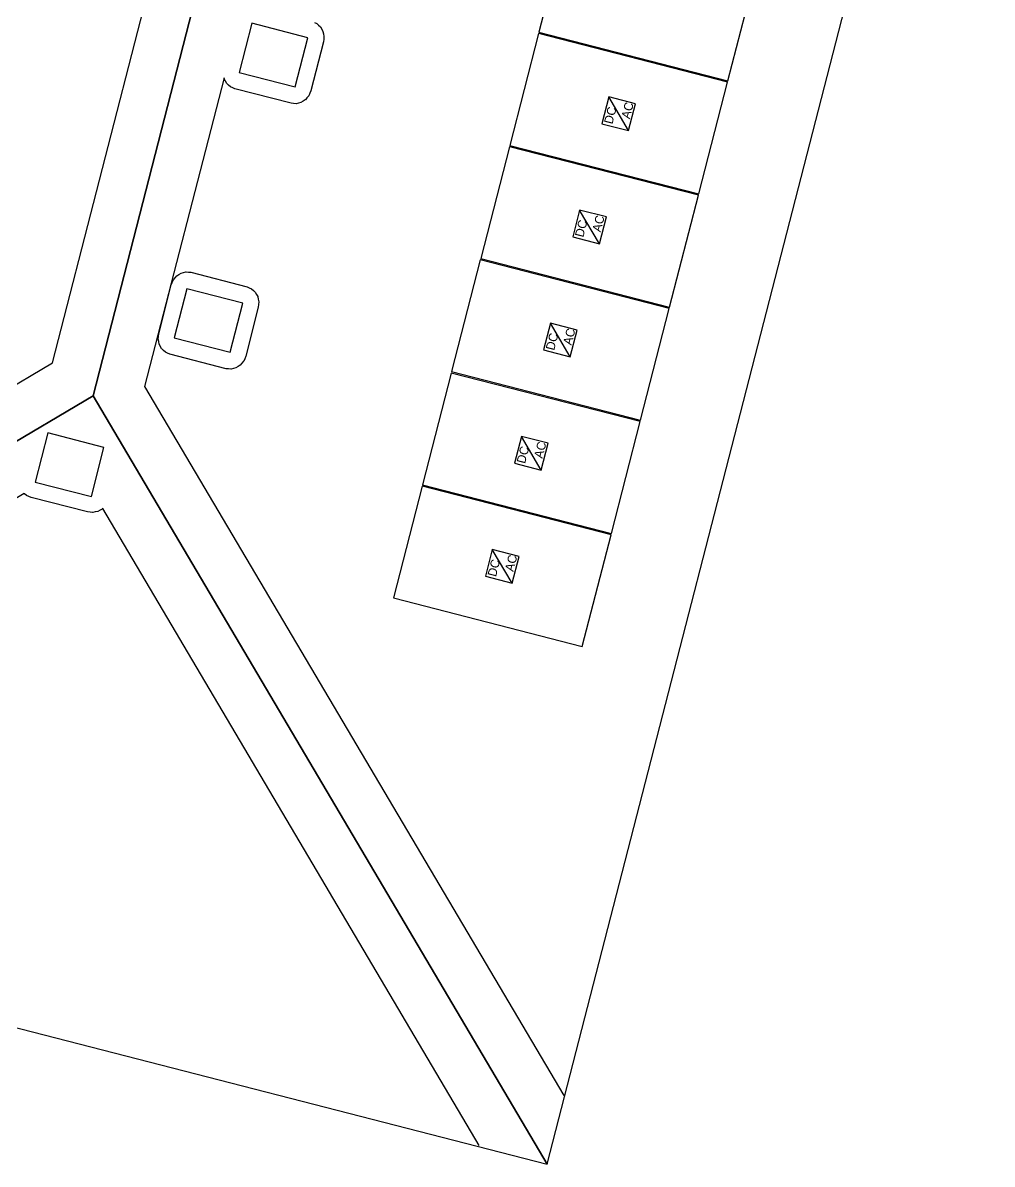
# Model space of a CAD drawing. Header units: feet. Extents: x -34.7 to 27.5, y -30.8 to 31.9.
# Drawn here: x -1.25 to 27.53, y -30.83 to 3.07 of the extents above; entities that cross this region are included whole.
import ezdxf

# ---------------------------------------------------------------- set-up
doc = ezdxf.new("R2010")
doc.units = ezdxf.units.FT
for name, color, linetype in [('Buildings', 7, 'CONTINUOUS'), ('Modules', 7, 'CONTINUOUS'), ('Obstructions', 7, 'CONTINUOUS'), ('Setbacks', 7, 'CONTINUOUS')]:
    doc.layers.add(name, color=color, linetype=linetype)

msp = doc.modelspace()

# ---------------------------------------------------------------- linework, layer by layer
at = {"layer": 'Buildings', "color": 252}
for p, q in [((14.325, -30.828), (27.533, 20.526)), ((3.965, 4.143), (0.84, -8.005)), ((0.84, -8.005), (3.965, 4.143)), ((0.84, -8.005), (-9.83, -14.309)), ((-9.83, -14.309), (0.84, -8.005)), ((14.325, -30.828), (0.84, -8.005)), ((0.84, -8.005), (14.325, -30.828)), ((-33.247, -18.593), (14.325, -30.828))]:
    msp.add_line(p, q, dxfattribs=at)
at = {"layer": 'Modules', "color": 254}
for p, q in [((14.931, 6.114), (14.077, 2.794)), ((19.687, 1.351), (20.541, 4.671)), ((14.065, 2.754), (13.211, -0.566)), ((19.675, 1.311), (14.065, 2.754)), ((14.077, 2.794), (19.687, 1.351)), ((18.821, -2.009), (19.675, 1.311)), ((16.148, 0.872), (15.943, 0.078)), ((16.942, 0.668), (16.148, 0.872)), ((16.738, -0.127), (16.148, 0.872)), ((16.738, -0.127), (16.942, 0.668)), ((15.943, 0.078), (16.738, -0.127)), ((13.201, -0.606), (12.347, -3.926)), ((18.812, -2.049), (13.201, -0.606)), ((13.211, -0.566), (18.821, -2.009)), ((17.957, -5.369), (18.812, -2.049)), ((15.284, -2.488), (15.08, -3.283)), ((16.079, -2.692), (15.284, -2.488)), ((15.874, -3.487), (15.284, -2.488)), ((15.874, -3.487), (16.079, -2.692)), ((15.08, -3.283), (15.874, -3.487)), ((12.335, -3.966), (11.481, -7.286)), ((17.945, -5.409), (12.335, -3.966)), ((12.347, -3.926), (17.957, -5.369)), ((17.091, -8.729), (17.945, -5.409)), ((14.418, -5.848), (14.214, -6.643)), ((15.212, -6.053), (14.418, -5.848)), ((15.008, -6.847), (14.418, -5.848)), ((15.008, -6.847), (15.212, -6.053)), ((14.214, -6.643), (15.008, -6.847)), ((11.471, -7.33), (10.617, -10.65)), ((17.082, -8.773), (11.471, -7.33)), ((11.481, -7.286), (17.091, -8.729)), ((16.228, -12.093), (17.082, -8.773)), ((13.555, -9.212), (13.35, -10.006)), ((14.349, -9.416), (13.555, -9.212)), ((14.145, -10.211), (13.555, -9.212)), ((14.145, -10.211), (14.349, -9.416)), ((13.35, -10.006), (14.145, -10.211)), ((10.608, -10.69), (9.754, -14.01)), ((16.218, -12.133), (10.608, -10.69)), ((10.617, -10.65), (16.228, -12.093)), ((15.364, -15.453), (16.218, -12.133)), ((12.691, -12.572), (12.487, -13.366)), ((13.486, -12.776), (12.691, -12.572)), ((13.281, -13.571), (12.691, -12.572)), ((13.281, -13.571), (13.486, -12.776)), ((12.487, -13.366), (13.281, -13.571)), ((9.754, -14.01), (15.364, -15.453))]:
    msp.add_line(p, q, dxfattribs=at)
at = {"layer": 'Obstructions', "color": 252}
for p, q in [((5.554, 3.061), (5.178, 1.6)), ((7.219, 2.63), (5.554, 3.061)), ((6.843, 1.172), (7.219, 2.63)), ((5.178, 1.6), (6.843, 1.172)), ((3.62, -4.825), (3.247, -6.282)), ((5.285, -5.252), (3.62, -4.825)), ((4.912, -6.713), (5.285, -5.252)), ((3.247, -6.282), (4.912, -6.713)), ((-0.505, -9.109), (-0.878, -10.57)), ((1.161, -9.54), (-0.505, -9.109)), ((0.788, -10.997), (1.161, -9.54)), ((-0.878, -10.57), (0.788, -10.997))]:
    msp.add_line(p, q, dxfattribs=at)
at = {"layer": 'Setbacks', "color": 2}
for p, q in [((-0.366, -7.024), (2.434, 3.865)), ((7.413, 3.087), (7.48, 3.057)), ((7.48, 3.057), (7.481, 3.056)), ((7.481, 3.056), (7.481, 3.056)), ((7.481, 3.056), (7.481, 3.056)), ((7.481, 3.056), (7.481, 3.056)), ((7.481, 3.056), (7.536, 3.005)), ((7.536, 3.005), (7.59, 2.955)), ((7.59, 2.955), (7.591, 2.954)), ((7.591, 2.954), (7.591, 2.954)), ((7.591, 2.954), (7.591, 2.954)), ((7.591, 2.954), (7.591, 2.954)), ((7.591, 2.954), (7.627, 2.887)), ((7.627, 2.887), (7.664, 2.821)), ((7.664, 2.821), (7.664, 2.82)), ((7.664, 2.82), (7.664, 2.82)), ((7.664, 2.82), (7.664, 2.82)), ((7.664, 2.82), (7.664, 2.82)), ((7.664, 2.82), (7.679, 2.744)), ((7.679, 2.744), (7.694, 2.668)), ((7.678, 2.511), (7.301, 1.054)), ((7.686, 2.59), (7.678, 2.512)), ((7.678, 2.512), (7.678, 2.511)), ((7.694, 2.667), (7.686, 2.59)), ((7.694, 2.668), (7.694, 2.668)), ((7.694, 2.668), (7.694, 2.667)), ((7.694, 2.667), (7.694, 2.667)), ((7.694, 2.667), (7.694, 2.667)), ((4.728, 1.437), (2.37, -7.727)), ((4.733, 1.409), (4.728, 1.437)), ((4.733, 1.409), (4.733, 1.409)), ((4.733, 1.409), (4.733, 1.409)), ((4.733, 1.408), (4.733, 1.409)), ((4.77, 1.342), (4.733, 1.408)), ((4.733, 1.408), (4.733, 1.408)), ((4.806, 1.275), (4.77, 1.342)), ((4.807, 1.275), (4.806, 1.275)), ((4.807, 1.274), (4.807, 1.275)), ((4.807, 1.275), (4.807, 1.275)), ((4.862, 1.224), (4.807, 1.274)), ((4.807, 1.274), (4.807, 1.274)), ((4.916, 1.173), (4.862, 1.224)), ((4.917, 1.173), (4.916, 1.173)), ((4.917, 1.172), (4.917, 1.173)), ((4.917, 1.173), (4.917, 1.173)), ((4.984, 1.142), (4.917, 1.172)), ((4.917, 1.172), (4.917, 1.172)), ((5.052, 1.112), (4.984, 1.142)), ((6.718, 0.685), (5.052, 1.112)), ((5.052, 1.112), (5.052, 1.112)), ((5.052, 1.112), (5.052, 1.112)), ((5.052, 1.112), (5.052, 1.112)), ((7.301, 1.054), (7.271, 0.982)), ((7.301, 1.054), (7.301, 1.054)), ((6.719, 0.685), (6.718, 0.685)), ((6.792, 0.679), (6.719, 0.685)), ((6.865, 0.672), (6.792, 0.679)), ((6.938, 0.69), (6.866, 0.672)), ((7.01, 0.708), (6.938, 0.69)), ((7.011, 0.709), (7.01, 0.708)), ((7.012, 0.709), (7.011, 0.709)), ((7.011, 0.709), (7.011, 0.709)), ((7.011, 0.709), (7.011, 0.709)), ((7.076, 0.75), (7.012, 0.709)), ((7.139, 0.79), (7.076, 0.75)), ((7.14, 0.79), (7.139, 0.79)), ((7.141, 0.791), (7.14, 0.791)), ((7.14, 0.791), (7.14, 0.791)), ((7.14, 0.791), (7.14, 0.79)), ((7.19, 0.85), (7.141, 0.791)), ((7.24, 0.909), (7.19, 0.85)), ((7.241, 0.91), (7.24, 0.91)), ((7.24, 0.91), (7.24, 0.91)), ((7.24, 0.91), (7.24, 0.909)), ((7.24, 0.909), (7.24, 0.909)), ((7.271, 0.982), (7.241, 0.91)), ((6.866, 0.672), (6.865, 0.672)), ((6.865, 0.672), (6.865, 0.672)), ((6.865, 0.672), (6.865, 0.672)), ((6.866, 0.672), (6.866, 0.672)), ((3.323, -4.443), (3.387, -4.402)), ((3.387, -4.402), (3.451, -4.361)), ((3.451, -4.361), (3.451, -4.361)), ((3.451, -4.361), (3.452, -4.361)), ((3.452, -4.361), (3.524, -4.343)), ((3.452, -4.361), (3.452, -4.361)), ((3.452, -4.361), (3.452, -4.361)), ((3.524, -4.343), (3.596, -4.325)), ((3.596, -4.325), (3.597, -4.325)), ((3.597, -4.325), (3.597, -4.325)), ((3.597, -4.325), (3.597, -4.325)), ((3.597, -4.325), (3.598, -4.325)), ((3.598, -4.325), (3.671, -4.331)), ((3.671, -4.331), (3.744, -4.337)), ((3.744, -4.337), (3.745, -4.337)), ((3.745, -4.337), (3.745, -4.337)), ((3.745, -4.337), (3.745, -4.337)), ((3.745, -4.337), (5.411, -4.764)), ((2.788, -6.164), (3.162, -4.707)), ((3.162, -4.707), (3.192, -4.635)), ((3.162, -4.707), (3.162, -4.707)), ((3.162, -4.707), (3.162, -4.707)), ((3.162, -4.707), (3.162, -4.707)), ((3.192, -4.635), (3.222, -4.563)), ((3.222, -4.563), (3.223, -4.562)), ((3.223, -4.562), (3.272, -4.503)), ((3.223, -4.562), (3.223, -4.562)), ((3.223, -4.562), (3.223, -4.562)), ((3.223, -4.562), (3.223, -4.562)), ((3.272, -4.503), (3.322, -4.443)), ((3.322, -4.443), (3.322, -4.443)), ((3.322, -4.443), (3.323, -4.443)), ((3.323, -4.443), (3.323, -4.443)), ((3.323, -4.443), (3.323, -4.443)), ((5.411, -4.764), (5.411, -4.765)), ((5.411, -4.765), (5.478, -4.794)), ((5.478, -4.794), (5.545, -4.824)), ((5.545, -4.824), (5.546, -4.824)), ((5.546, -4.824), (5.546, -4.825)), ((5.546, -4.825), (5.546, -4.825)), ((5.546, -4.825), (5.547, -4.825)), ((5.547, -4.825), (5.601, -4.875)), ((5.601, -4.875), (5.655, -4.926)), ((5.655, -4.926), (5.656, -4.926)), ((5.656, -4.926), (5.656, -4.926)), ((5.656, -4.926), (5.656, -4.927)), ((5.656, -4.927), (5.656, -4.927)), ((5.656, -4.927), (5.693, -4.993)), ((5.693, -4.993), (5.729, -5.06)), ((5.729, -5.06), (5.73, -5.06)), ((5.73, -5.06), (5.73, -5.06)), ((5.73, -5.06), (5.73, -5.061)), ((5.73, -5.061), (5.73, -5.061)), ((5.73, -5.061), (5.745, -5.137)), ((5.744, -5.369), (5.371, -6.83)), ((5.752, -5.291), (5.744, -5.368)), ((5.744, -5.368), (5.744, -5.369)), ((5.745, -5.137), (5.76, -5.212)), ((5.76, -5.214), (5.752, -5.291)), ((5.76, -5.212), (5.76, -5.213)), ((5.76, -5.213), (5.76, -5.213)), ((5.76, -5.213), (5.76, -5.213)), ((5.76, -5.213), (5.76, -5.214)), ((2.772, -6.319), (2.78, -6.242)), ((2.772, -6.32), (2.772, -6.319)), ((2.772, -6.321), (2.772, -6.32)), ((2.772, -6.32), (2.772, -6.32)), ((2.772, -6.32), (2.772, -6.32)), ((2.772, -6.32), (2.772, -6.32)), ((2.787, -6.396), (2.772, -6.321)), ((2.772, -6.321), (2.772, -6.321)), ((2.78, -6.242), (2.788, -6.165)), ((2.802, -6.472), (2.787, -6.396)), ((2.788, -6.165), (2.788, -6.164)), ((2.802, -6.473), (2.802, -6.472)), ((2.802, -6.472), (2.802, -6.472)), ((2.803, -6.474), (2.802, -6.473)), ((2.802, -6.473), (2.802, -6.473)), ((2.802, -6.473), (2.802, -6.473)), ((2.802, -6.473), (2.802, -6.473)), ((2.839, -6.54), (2.803, -6.474)), ((2.875, -6.606), (2.839, -6.54)), ((2.876, -6.607), (2.875, -6.606)), ((2.875, -6.606), (2.875, -6.606)), ((2.876, -6.608), (2.876, -6.607)), ((2.876, -6.607), (2.876, -6.607)), ((2.876, -6.607), (2.876, -6.607)), ((2.876, -6.607), (2.876, -6.607)), ((2.931, -6.658), (2.876, -6.608)), ((2.985, -6.708), (2.931, -6.658)), ((2.985, -6.709), (2.985, -6.708)), ((2.986, -6.709), (2.985, -6.709)), ((2.987, -6.709), (2.986, -6.709)), ((2.986, -6.709), (2.986, -6.709)), ((2.986, -6.709), (2.986, -6.709)), ((2.986, -6.709), (2.986, -6.709)), ((3.053, -6.739), (2.987, -6.709)), ((3.12, -6.769), (3.053, -6.739)), ((3.121, -6.769), (3.12, -6.769)), ((4.786, -7.2), (3.121, -6.769)), ((-9.316, -12.311), (-0.366, -7.024)), ((5.208, -7.095), (5.145, -7.135)), ((5.209, -7.095), (5.208, -7.095)), ((5.21, -7.094), (5.209, -7.094)), ((5.209, -7.094), (5.209, -7.094)), ((5.209, -7.094), (5.209, -7.095)), ((5.209, -7.095), (5.209, -7.095)), ((5.259, -7.035), (5.21, -7.094)), ((5.21, -7.094), (5.21, -7.094)), ((5.309, -6.976), (5.259, -7.035)), ((5.31, -6.975), (5.309, -6.975)), ((5.309, -6.975), (5.309, -6.975)), ((5.309, -6.975), (5.309, -6.976)), ((5.309, -6.976), (5.309, -6.976)), ((5.309, -6.976), (5.309, -6.976)), ((5.34, -6.903), (5.31, -6.974)), ((5.31, -6.974), (5.31, -6.975)), ((5.37, -6.832), (5.34, -6.903)), ((5.371, -6.83), (5.37, -6.83)), ((5.37, -6.83), (5.37, -6.831)), ((5.37, -6.831), (5.37, -6.831)), ((5.37, -6.831), (5.37, -6.831)), ((5.37, -6.831), (5.37, -6.832)), ((4.787, -7.2), (4.786, -7.2)), ((4.788, -7.2), (4.787, -7.2)), ((4.787, -7.2), (4.787, -7.2)), ((4.787, -7.2), (4.787, -7.2)), ((4.787, -7.2), (4.787, -7.2)), ((4.861, -7.207), (4.788, -7.2)), ((4.933, -7.213), (4.861, -7.207)), ((4.934, -7.213), (4.933, -7.213)), ((4.935, -7.213), (4.934, -7.213)), ((4.934, -7.213), (4.934, -7.213)), ((4.936, -7.213), (4.935, -7.213)), ((4.935, -7.213), (4.935, -7.213)), ((4.935, -7.213), (4.935, -7.213)), ((5.007, -7.195), (4.936, -7.213)), ((5.079, -7.177), (5.007, -7.195)), ((5.08, -7.177), (5.079, -7.177)), ((5.081, -7.176), (5.08, -7.176)), ((5.08, -7.176), (5.08, -7.176)), ((5.08, -7.176), (5.08, -7.176)), ((5.08, -7.176), (5.08, -7.177)), ((5.145, -7.135), (5.081, -7.176)), ((5.081, -7.176), (5.081, -7.176)), ((2.37, -7.727), (14.815, -28.79)), ((-1.208, -10.91), (-9.01, -15.519)), ((-1.2, -10.917), (-1.208, -10.91)), ((-1.141, -10.966), (-1.2, -10.917)), ((-1.14, -10.967), (-1.141, -10.966)), ((-1.068, -10.997), (-1.14, -10.967)), ((-1.14, -10.967), (-1.14, -10.967)), ((-1.14, -10.967), (-1.14, -10.967)), ((-1.14, -10.967), (-1.14, -10.967)), ((-0.996, -11.028), (-1.068, -10.997)), ((0.67, -11.455), (-0.996, -11.028)), ((-0.996, -11.028), (-0.996, -11.028)), ((0.671, -11.455), (0.67, -11.455)), ((0.748, -11.463), (0.671, -11.455)), ((0.671, -11.455), (0.671, -11.455)), ((0.671, -11.455), (0.671, -11.455)), ((0.826, -11.471), (0.748, -11.463)), ((0.827, -11.471), (0.826, -11.471)), ((0.826, -11.471), (0.826, -11.471)), ((0.826, -11.471), (0.826, -11.471)), ((0.826, -11.471), (0.826, -11.471)), ((0.902, -11.456), (0.827, -11.471)), ((0.978, -11.441), (0.902, -11.456)), ((0.979, -11.441), (0.978, -11.441)), ((1.045, -11.405), (0.979, -11.441)), ((0.979, -11.441), (0.979, -11.441)), ((0.979, -11.441), (0.979, -11.441)), ((0.979, -11.441), (0.979, -11.441)), ((1.112, -11.368), (1.045, -11.405)), ((1.113, -11.367), (1.112, -11.368)), ((1.125, -11.355), (1.113, -11.367)), ((1.113, -11.367), (1.113, -11.367)), ((1.113, -11.367), (1.113, -11.367)), ((1.113, -11.367), (1.113, -11.367)), ((12.303, -30.274), (1.125, -11.355))]:
    msp.add_line(p, q, dxfattribs=at)

# ---------------------------------------------------------------- texts
at = {"layer": 'Modules'}
for s, p in [('AC', (16.772, 0.203)), ('DC', (16.258, 0.048)), ('AC', (15.908, -3.157)), ('DC', (15.394, -3.313)), ('AC', (15.042, -6.517)), ('DC', (14.528, -6.673)), ('AC', (14.179, -9.881)), ('DC', (13.664, -10.036)), ('DC', (12.801, -13.396)), ('AC', (13.315, -13.241))]:
    msp.add_text(s, height=0.2625, rotation=75.5759, dxfattribs=at).set_placement(p)

doc.saveas('drawing.dxf')
